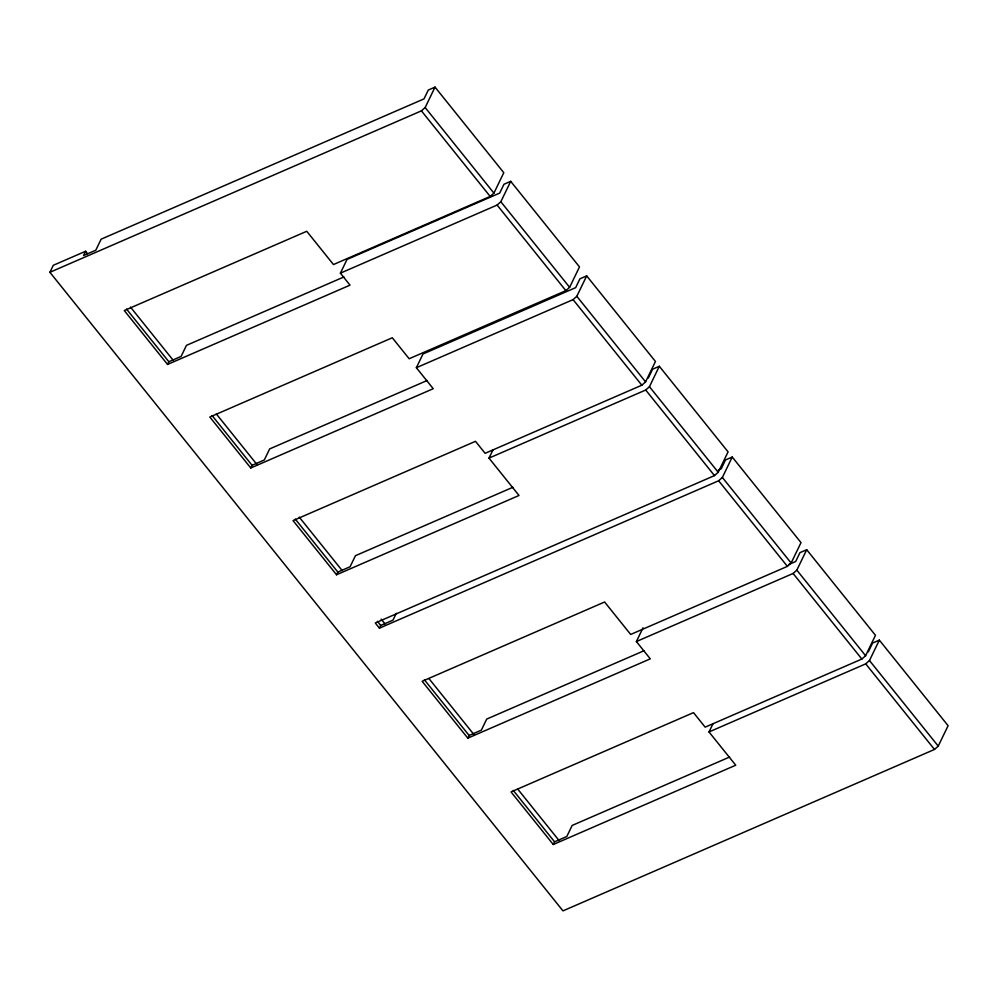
<?xml version="1.0" encoding="UTF-8"?>
<svg xmlns="http://www.w3.org/2000/svg" width="998" height="998" viewBox="0 0 998 998"><rect width="100%" height="100%" fill="white"/><g stroke="black" fill="none" stroke-linecap="round" stroke-linejoin="round"><path stroke-width="1.5" d="M868.31 651.881L872.576 643.061L879.338 640.13L948.1 725.708L938.232 746.117L934.49 749.448L562.972 910.875L49.9 272.292L53.281 265.306L85.616 251.259L87.562 253.679M85.616 251.259L83.533 255.55L95.783 250.236L101.122 239.183L424.013 98.877L428.279 90.057L435.028 87.125L503.79 172.704L493.923 193.125L490.18 196.444L333.469 264.545L306.748 231.274L124.276 310.553L167.552 364.432L350.024 285.141L340.393 273.165L347.042 259.418L499.699 193.088L503.965 184.268L510.714 181.337L579.489 266.915L569.621 287.324L565.878 290.655L409.155 358.744L392.301 337.761L209.829 417.039L250.76 467.987L433.232 388.709L416.366 367.713L423.002 353.978L575.671 287.649L579.938 278.816L586.687 275.885L655.449 361.476L645.581 381.885L641.839 385.203L485.128 453.304L475.497 441.316L293.038 520.607L336.551 574.761L519.01 495.47L488.995 458.119L492.987 449.873M167.552 364.432L168.862 361.738L181.1 356.423L186.439 345.37L343.898 276.957M250.76 467.987L252.057 465.305L264.308 459.978L269.647 448.925L427.107 380.512M49.9 272.292L421.418 110.853L425.16 107.535L435.028 87.125M340.393 273.165L497.116 205.064L500.846 201.746L510.714 181.337M336.551 574.761L337.848 572.079L350.086 566.752L355.438 555.699L512.885 487.286M648.301 378.042L652.567 369.223L659.316 366.278L728.078 451.869L718.211 472.279L714.481 475.609L375.298 622.989L379.452 628.154L380.749 625.472L392.987 620.145L396.306 613.283M416.366 367.713L573.077 299.625L576.819 296.294L586.687 275.885M718.36 470.046L721.217 468.798L725.484 459.978L732.233 457.034L801.007 542.625L791.14 563.034L787.397 566.365L630.674 634.454L604.613 602.006L422.142 681.297L467.812 738.146L469.122 735.464L481.36 730.137L486.7 719.084L644.159 650.671M488.995 458.119L645.706 390.018L649.449 386.7L659.316 366.278M467.812 738.146L650.284 658.855L636.387 641.552L643.024 627.817M379.452 628.154L718.635 480.774L722.365 477.456L732.233 457.034M788.557 564.581L795.68 561.487L799.947 552.655L806.708 549.723L875.471 635.314L865.603 655.723L861.86 659.042L705.149 727.143L693.498 712.634L511.026 791.925L553.279 844.508L554.576 841.825L566.814 836.499L572.153 825.446L729.613 757.033M553.279 844.508L735.738 765.216L709.017 731.958L712.996 723.712M636.387 641.552L793.098 573.463L796.841 570.132L806.708 549.723M709.017 731.958L865.728 663.857L869.47 660.539L879.338 640.13M425.16 107.535L493.923 193.125M500.846 201.746L569.621 287.324M576.819 296.294L645.581 381.885M649.449 386.7L718.211 472.279M722.365 477.456L791.14 563.034M796.841 570.132L865.603 655.723M869.47 660.539L938.232 746.117M421.418 110.853L490.18 196.444M497.116 205.064L565.878 290.655M573.077 299.625L641.839 385.203M645.706 390.018L714.481 475.609M718.635 480.774L787.397 566.365M793.098 573.463L861.86 659.042M865.728 663.857L934.49 749.448M130.488 307.097L173.403 360.515M216.317 413.933L257.284 464.931M299.238 517.126L342.152 570.544M381.161 619.109L385.066 623.962M428.965 678.603L473.838 734.441M517.725 789.081L559.666 841.277M126.534 309.068L168.862 361.738M212.1 415.567L252.057 465.305M295.296 519.122L337.848 572.079M377.419 621.33L380.749 625.472M424.412 679.813L469.122 735.464M513.284 790.428L554.576 841.825"/></g></svg>
